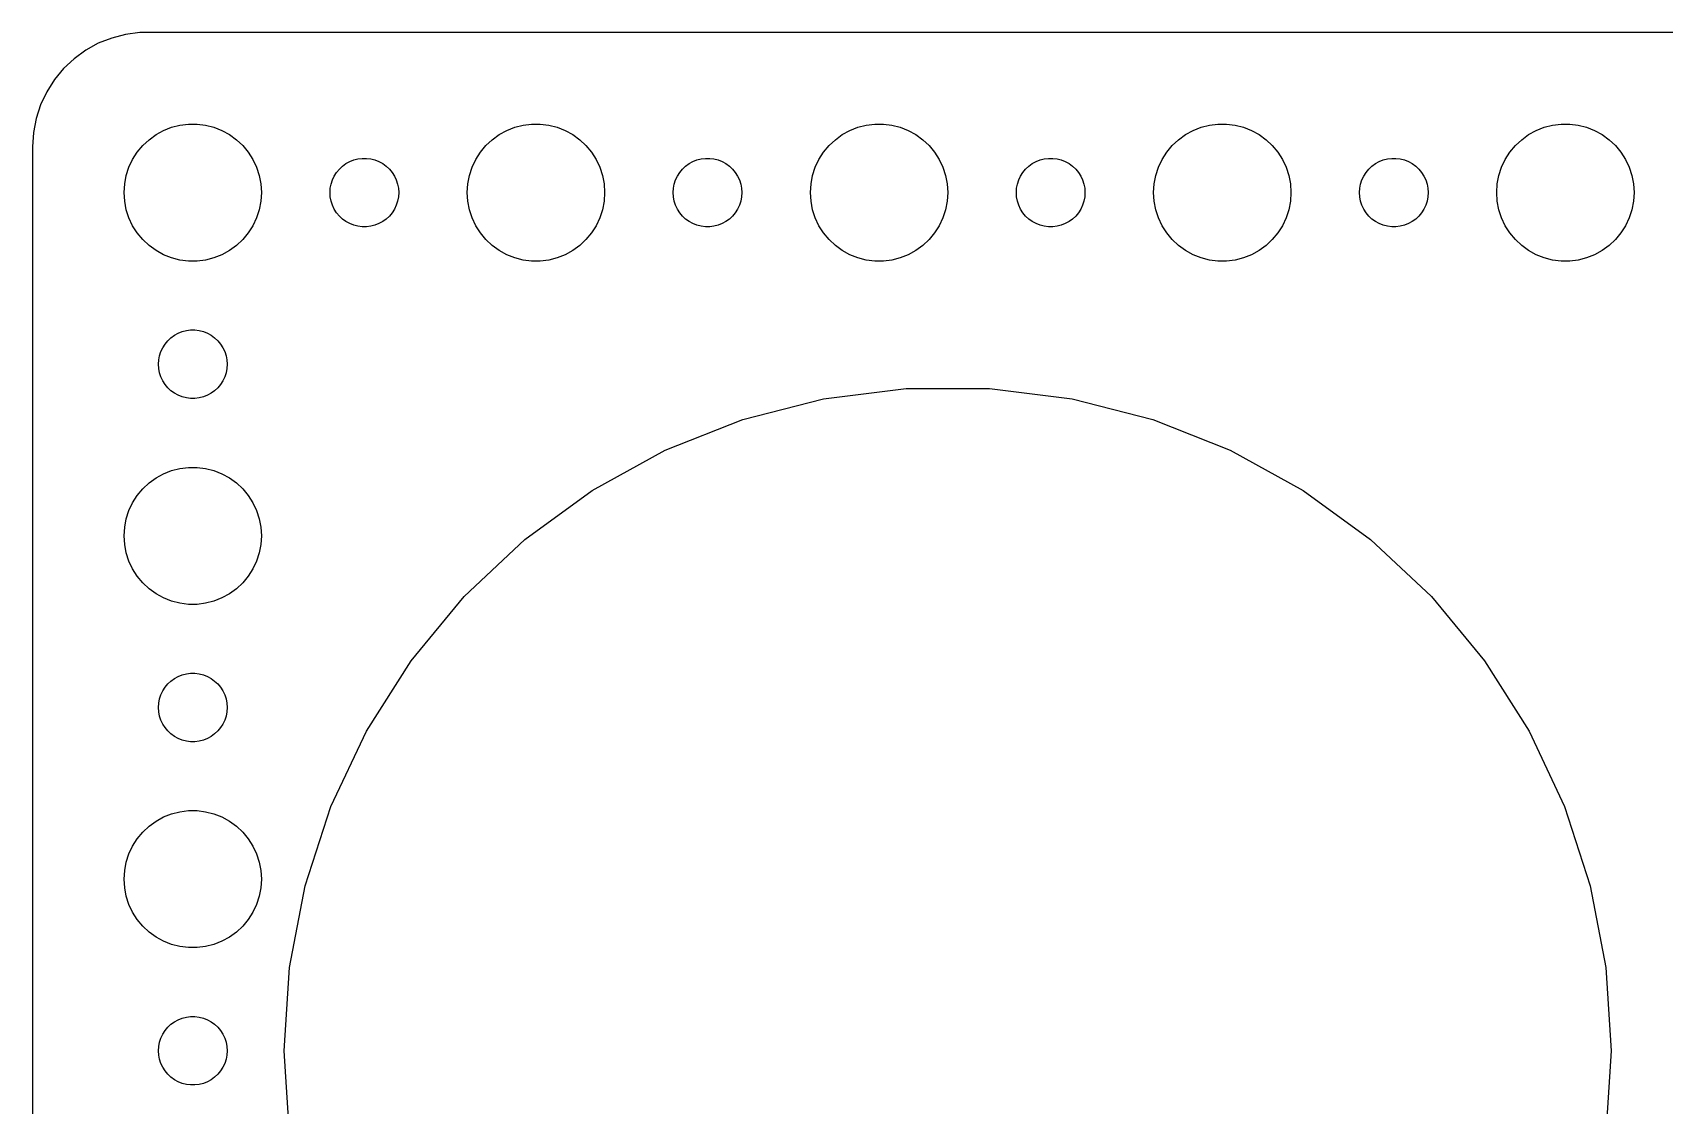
# Model space of a CAD drawing. Header units: metres. Extents: x -134 to 134, y -44 to 44.
# Drawn here: x -134.5 to -63.2, y -2.4 to 44.5 of the extents above; entities that cross this region are included whole.
import ezdxf

# ---------------------------------------------------------------- set-up
doc = ezdxf.new("R2010")
doc.units = ezdxf.units.M

msp = doc.modelspace()

# ---------------------------------------------------------------- linework, layer by layer
for p, q in [((-131.045, 44.2553), (-131.629, 44.0241)), ((-130.437, 44.4114), (-131.045, 44.2553)), ((-129.814, 44.4901), (-130.437, 44.4114)), ((129.814, 44.4901), (-129.814, 44.4901)), ((-132.179, 43.7216), (-132.687, 43.3526)), ((-131.629, 44.0241), (-132.179, 43.7216)), ((-133.145, 42.9227), (-133.545, 42.4389)), ((-132.687, 43.3526), (-133.145, 42.9227)), ((-133.545, 42.4389), (-133.882, 41.9088)), ((-133.882, 41.9088), (-134.149, 41.3406)), ((-134.343, 40.7434), (-134.461, 40.1267)), ((-134.149, 41.3406), (-134.343, 40.7434)), ((-134.461, 40.1267), (-134.5, 39.5)), ((-129.412, 39.8115), (-129.107, 40.033)), ((-129.107, 40.033), (-128.777, 40.2145)), ((-128.777, 40.2145), (-128.427, 40.3532)), ((-128.427, 40.3532), (-128.062, 40.4469)), ((-128.062, 40.4469), (-127.688, 40.4941)), ((-127.688, 40.4941), (-127.312, 40.4941)), ((-127.312, 40.4941), (-126.938, 40.4469)), ((-126.938, 40.4469), (-126.573, 40.3532)), ((-126.573, 40.3532), (-126.223, 40.2145)), ((-126.223, 40.2145), (-125.893, 40.033)), ((-125.893, 40.033), (-125.588, 39.8115)), ((-114.412, 39.8115), (-114.107, 40.033)), ((-114.107, 40.033), (-113.777, 40.2145)), ((-113.777, 40.2145), (-113.427, 40.3532)), ((-113.427, 40.3532), (-113.062, 40.4469)), ((-113.062, 40.4469), (-112.688, 40.4941)), ((-112.688, 40.4941), (-112.312, 40.4941)), ((-112.312, 40.4941), (-111.938, 40.4469)), ((-111.938, 40.4469), (-111.573, 40.3532)), ((-111.573, 40.3532), (-111.223, 40.2145)), ((-111.223, 40.2145), (-110.893, 40.033)), ((-110.893, 40.033), (-110.588, 39.8115)), ((-99.4123, 39.8115), (-99.1075, 40.033)), ((-99.1075, 40.033), (-98.7773, 40.2145)), ((-98.7773, 40.2145), (-98.427, 40.3532)), ((-98.427, 40.3532), (-98.0621, 40.4469)), ((-98.0621, 40.4469), (-97.6884, 40.4941)), ((-97.6884, 40.4941), (-97.3116, 40.4941)), ((-97.3116, 40.4941), (-96.9379, 40.4469)), ((-96.9379, 40.4469), (-96.573, 40.3532)), ((-96.573, 40.3532), (-96.2227, 40.2145)), ((-96.2227, 40.2145), (-95.8925, 40.033)), ((-95.8925, 40.033), (-95.5877, 39.8115)), ((-84.4123, 39.8115), (-84.1075, 40.033)), ((-84.1075, 40.033), (-83.7773, 40.2145)), ((-83.7773, 40.2145), (-83.427, 40.3532)), ((-83.427, 40.3532), (-83.0621, 40.4469)), ((-83.0621, 40.4469), (-82.6884, 40.4941)), ((-82.6884, 40.4941), (-82.3116, 40.4941)), ((-82.3116, 40.4941), (-81.9379, 40.4469)), ((-81.9379, 40.4469), (-81.573, 40.3532)), ((-81.573, 40.3532), (-81.2227, 40.2145)), ((-81.2227, 40.2145), (-80.8925, 40.033)), ((-80.8925, 40.033), (-80.5877, 39.8115)), ((-69.4123, 39.8115), (-69.1075, 40.033)), ((-69.1075, 40.033), (-68.7773, 40.2145)), ((-68.7773, 40.2145), (-68.427, 40.3532)), ((-68.427, 40.3532), (-68.0621, 40.4469)), ((-68.0621, 40.4469), (-67.6884, 40.4941)), ((-67.6884, 40.4941), (-67.3116, 40.4941)), ((-67.3116, 40.4941), (-66.9379, 40.4469)), ((-66.9379, 40.4469), (-66.573, 40.3532)), ((-66.573, 40.3532), (-66.2227, 40.2145)), ((-66.2227, 40.2145), (-65.8925, 40.033)), ((-65.8925, 40.033), (-65.5877, 39.8115)), ((-134.5, 39.5), (-134.5, -39.5)), ((-130.129, 38.9453), (-129.927, 39.2634)), ((-129.927, 39.2634), (-129.687, 39.5536)), ((-129.687, 39.5536), (-129.412, 39.8115)), ((-125.588, 39.8115), (-125.313, 39.5536)), ((-125.313, 39.5536), (-125.073, 39.2634)), ((-125.073, 39.2634), (-124.871, 38.9453)), ((-115.129, 38.9453), (-114.927, 39.2634)), ((-114.927, 39.2634), (-114.687, 39.5536)), ((-114.687, 39.5536), (-114.412, 39.8115)), ((-110.588, 39.8115), (-110.313, 39.5536)), ((-110.313, 39.5536), (-110.073, 39.2634)), ((-110.073, 39.2634), (-109.871, 38.9453)), ((-100.129, 38.9453), (-99.927, 39.2634)), ((-99.927, 39.2634), (-99.6869, 39.5536)), ((-99.6869, 39.5536), (-99.4123, 39.8115)), ((-95.5877, 39.8115), (-95.3131, 39.5536)), ((-95.3131, 39.5536), (-95.073, 39.2634)), ((-95.073, 39.2634), (-94.8711, 38.9453)), ((-85.1289, 38.9453), (-84.927, 39.2634)), ((-84.927, 39.2634), (-84.6869, 39.5536)), ((-84.6869, 39.5536), (-84.4123, 39.8115)), ((-80.5877, 39.8115), (-80.3131, 39.5536)), ((-80.3131, 39.5536), (-80.073, 39.2634)), ((-80.073, 39.2634), (-79.8711, 38.9453)), ((-70.1289, 38.9453), (-69.927, 39.2634)), ((-69.927, 39.2634), (-69.6869, 39.5536)), ((-69.6869, 39.5536), (-69.4123, 39.8115)), ((-65.5877, 39.8115), (-65.3131, 39.5536)), ((-65.3131, 39.5536), (-65.073, 39.2634)), ((-65.073, 39.2634), (-64.8711, 38.9453)), ((-130.406, 38.2461), (-130.289, 38.6044)), ((-130.289, 38.6044), (-130.129, 38.9453)), ((-124.871, 38.9453), (-124.711, 38.6044)), ((-124.711, 38.6044), (-124.594, 38.2461)), ((-121.214, 38.3817), (-121.093, 38.5268)), ((-121.093, 38.5268), (-120.956, 38.6558)), ((-120.956, 38.6558), (-120.804, 38.7665)), ((-120.804, 38.7665), (-120.639, 38.8572)), ((-120.639, 38.8572), (-120.464, 38.9266)), ((-120.464, 38.9266), (-120.281, 38.9734)), ((-120.281, 38.9734), (-120.094, 38.997)), ((-120.094, 38.997), (-119.906, 38.997)), ((-119.906, 38.997), (-119.719, 38.9734)), ((-119.719, 38.9734), (-119.536, 38.9266)), ((-119.536, 38.9266), (-119.361, 38.8572)), ((-119.361, 38.8572), (-119.196, 38.7665)), ((-119.196, 38.7665), (-119.044, 38.6558)), ((-119.044, 38.6558), (-118.907, 38.5268)), ((-118.907, 38.5268), (-118.786, 38.3817)), ((-115.406, 38.2461), (-115.289, 38.6044)), ((-115.289, 38.6044), (-115.129, 38.9453)), ((-109.871, 38.9453), (-109.711, 38.6044)), ((-109.711, 38.6044), (-109.594, 38.2461)), ((-106.214, 38.3817), (-106.093, 38.5268)), ((-106.093, 38.5268), (-105.956, 38.6558)), ((-105.956, 38.6558), (-105.804, 38.7665)), ((-105.804, 38.7665), (-105.639, 38.8572)), ((-105.639, 38.8572), (-105.464, 38.9266)), ((-105.464, 38.9266), (-105.281, 38.9734)), ((-105.281, 38.9734), (-105.094, 38.997)), ((-105.094, 38.997), (-104.906, 38.997)), ((-104.906, 38.997), (-104.719, 38.9734)), ((-104.719, 38.9734), (-104.536, 38.9266)), ((-104.536, 38.9266), (-104.361, 38.8572)), ((-104.361, 38.8572), (-104.196, 38.7665)), ((-104.196, 38.7665), (-104.044, 38.6558)), ((-104.044, 38.6558), (-103.907, 38.5268)), ((-103.907, 38.5268), (-103.786, 38.3817)), ((-100.406, 38.2461), (-100.289, 38.6044)), ((-100.289, 38.6044), (-100.129, 38.9453)), ((-94.8711, 38.9453), (-94.7107, 38.6044)), ((-94.7107, 38.6044), (-94.5943, 38.2461)), ((-91.2135, 38.3817), (-91.0934, 38.5268)), ((-91.0934, 38.5268), (-90.9561, 38.6558)), ((-90.9561, 38.6558), (-90.8037, 38.7665)), ((-90.8037, 38.7665), (-90.6387, 38.8572)), ((-90.6387, 38.8572), (-90.4635, 38.9266)), ((-90.4635, 38.9266), (-90.2811, 38.9734)), ((-90.2811, 38.9734), (-90.0942, 38.997)), ((-90.0942, 38.997), (-89.9058, 38.997)), ((-89.9058, 38.997), (-89.7189, 38.9734)), ((-89.7189, 38.9734), (-89.5365, 38.9266)), ((-89.5365, 38.9266), (-89.3613, 38.8572)), ((-89.3613, 38.8572), (-89.1963, 38.7665)), ((-89.1963, 38.7665), (-89.0439, 38.6558)), ((-89.0439, 38.6558), (-88.9065, 38.5268)), ((-88.9065, 38.5268), (-88.7865, 38.3817)), ((-85.4057, 38.2461), (-85.2893, 38.6044)), ((-85.2893, 38.6044), (-85.1289, 38.9453)), ((-79.8711, 38.9453), (-79.7107, 38.6044)), ((-79.7107, 38.6044), (-79.5943, 38.2461)), ((-76.2135, 38.3817), (-76.0934, 38.5268)), ((-76.0934, 38.5268), (-75.9561, 38.6558)), ((-75.9561, 38.6558), (-75.8037, 38.7665)), ((-75.8037, 38.7665), (-75.6387, 38.8572)), ((-75.6387, 38.8572), (-75.4635, 38.9266)), ((-75.4635, 38.9266), (-75.2811, 38.9734)), ((-75.2811, 38.9734), (-75.0942, 38.997)), ((-75.0942, 38.997), (-74.9058, 38.997)), ((-74.9058, 38.997), (-74.7189, 38.9734)), ((-74.7189, 38.9734), (-74.5365, 38.9266)), ((-74.5365, 38.9266), (-74.3613, 38.8572)), ((-74.3613, 38.8572), (-74.1963, 38.7665)), ((-74.1963, 38.7665), (-74.0439, 38.6558)), ((-74.0439, 38.6558), (-73.9065, 38.5268)), ((-73.9065, 38.5268), (-73.7865, 38.3817)), ((-70.4057, 38.2461), (-70.2893, 38.6044)), ((-70.2893, 38.6044), (-70.1289, 38.9453)), ((-64.8711, 38.9453), (-64.7107, 38.6044)), ((-64.7107, 38.6044), (-64.5943, 38.2461)), ((-130.5, 37.5), (-130.476, 37.876)), ((-130.476, 37.876), (-130.406, 38.2461)), ((-124.594, 38.2461), (-124.524, 37.876)), ((-124.524, 37.876), (-124.5, 37.5)), ((-121.488, 37.688), (-121.453, 37.873)), ((-121.453, 37.873), (-121.395, 38.0522)), ((-121.395, 38.0522), (-121.314, 38.2226)), ((-121.314, 38.2226), (-121.214, 38.3817)), ((-118.786, 38.3817), (-118.686, 38.2226)), ((-118.686, 38.2226), (-118.605, 38.0522)), ((-118.605, 38.0522), (-118.547, 37.873)), ((-118.547, 37.873), (-118.512, 37.688)), ((-115.5, 37.5), (-115.476, 37.876)), ((-115.476, 37.876), (-115.406, 38.2461)), ((-109.594, 38.2461), (-109.524, 37.876)), ((-109.524, 37.876), (-109.5, 37.5)), ((-106.488, 37.688), (-106.453, 37.873)), ((-106.453, 37.873), (-106.395, 38.0522)), ((-106.395, 38.0522), (-106.314, 38.2226)), ((-106.314, 38.2226), (-106.214, 38.3817)), ((-103.786, 38.3817), (-103.686, 38.2226)), ((-103.686, 38.2226), (-103.605, 38.0522)), ((-103.605, 38.0522), (-103.547, 37.873)), ((-103.547, 37.873), (-103.512, 37.688)), ((-100.5, 37.5), (-100.476, 37.876)), ((-100.476, 37.876), (-100.406, 38.2461)), ((-94.5943, 38.2461), (-94.5237, 37.876)), ((-94.5237, 37.876), (-94.5, 37.5)), ((-91.4882, 37.688), (-91.4529, 37.873)), ((-91.4529, 37.873), (-91.3947, 38.0522)), ((-91.3947, 38.0522), (-91.3145, 38.2226)), ((-91.3145, 38.2226), (-91.2135, 38.3817)), ((-88.7865, 38.3817), (-88.6855, 38.2226)), ((-88.6855, 38.2226), (-88.6053, 38.0522)), ((-88.6053, 38.0522), (-88.5471, 37.873)), ((-88.5471, 37.873), (-88.5118, 37.688)), ((-85.5, 37.5), (-85.4763, 37.876)), ((-85.4763, 37.876), (-85.4057, 38.2461)), ((-79.5943, 38.2461), (-79.5237, 37.876)), ((-79.5237, 37.876), (-79.5, 37.5)), ((-76.4882, 37.688), (-76.4529, 37.873)), ((-76.4529, 37.873), (-76.3947, 38.0522)), ((-76.3947, 38.0522), (-76.3145, 38.2226)), ((-76.3145, 38.2226), (-76.2135, 38.3817)), ((-73.7865, 38.3817), (-73.6855, 38.2226)), ((-73.6855, 38.2226), (-73.6053, 38.0522)), ((-73.6053, 38.0522), (-73.5471, 37.873)), ((-73.5471, 37.873), (-73.5118, 37.688)), ((-70.5, 37.5), (-70.4763, 37.876)), ((-70.4763, 37.876), (-70.4057, 38.2461)), ((-64.5943, 38.2461), (-64.5237, 37.876)), ((-64.5237, 37.876), (-64.5, 37.5)), ((-130.476, 37.124), (-130.5, 37.5)), ((-130.406, 36.7539), (-130.476, 37.124)), ((-124.524, 37.124), (-124.594, 36.7539)), ((-124.5, 37.5), (-124.524, 37.124)), ((-121.5, 37.5), (-121.488, 37.688)), ((-121.488, 37.312), (-121.5, 37.5)), ((-121.453, 37.127), (-121.488, 37.312)), ((-121.395, 36.9478), (-121.453, 37.127)), ((-118.547, 37.127), (-118.605, 36.9478)), ((-118.512, 37.312), (-118.547, 37.127)), ((-118.512, 37.688), (-118.5, 37.5)), ((-118.5, 37.5), (-118.512, 37.312)), ((-115.476, 37.124), (-115.5, 37.5)), ((-115.406, 36.7539), (-115.476, 37.124)), ((-109.524, 37.124), (-109.594, 36.7539)), ((-109.5, 37.5), (-109.524, 37.124)), ((-106.5, 37.5), (-106.488, 37.688)), ((-106.488, 37.312), (-106.5, 37.5)), ((-106.453, 37.127), (-106.488, 37.312)), ((-106.395, 36.9478), (-106.453, 37.127)), ((-103.547, 37.127), (-103.605, 36.9478)), ((-103.512, 37.312), (-103.547, 37.127)), ((-103.512, 37.688), (-103.5, 37.5)), ((-103.5, 37.5), (-103.512, 37.312)), ((-100.476, 37.124), (-100.5, 37.5)), ((-100.406, 36.7539), (-100.476, 37.124)), ((-94.5237, 37.124), (-94.5943, 36.7539)), ((-94.5, 37.5), (-94.5237, 37.124)), ((-91.5, 37.5), (-91.4882, 37.688)), ((-91.4882, 37.312), (-91.5, 37.5)), ((-91.4529, 37.127), (-91.4882, 37.312)), ((-91.3947, 36.9478), (-91.4529, 37.127)), ((-88.5471, 37.127), (-88.6053, 36.9478)), ((-88.5118, 37.312), (-88.5471, 37.127)), ((-88.5118, 37.688), (-88.5, 37.5)), ((-88.5, 37.5), (-88.5118, 37.312)), ((-85.4763, 37.124), (-85.5, 37.5)), ((-85.4057, 36.7539), (-85.4763, 37.124)), ((-79.5237, 37.124), (-79.5943, 36.7539)), ((-79.5, 37.5), (-79.5237, 37.124)), ((-76.5, 37.5), (-76.4882, 37.688)), ((-76.4882, 37.312), (-76.5, 37.5)), ((-76.4529, 37.127), (-76.4882, 37.312)), ((-76.3947, 36.9478), (-76.4529, 37.127)), ((-73.5471, 37.127), (-73.6053, 36.9478)), ((-73.5118, 37.312), (-73.5471, 37.127)), ((-73.5118, 37.688), (-73.5, 37.5)), ((-73.5, 37.5), (-73.5118, 37.312)), ((-70.4763, 37.124), (-70.5, 37.5)), ((-70.4057, 36.7539), (-70.4763, 37.124)), ((-64.5237, 37.124), (-64.5943, 36.7539)), ((-64.5, 37.5), (-64.5237, 37.124)), ((-130.289, 36.3956), (-130.406, 36.7539)), ((-130.129, 36.0547), (-130.289, 36.3956)), ((-124.711, 36.3956), (-124.871, 36.0547)), ((-124.594, 36.7539), (-124.711, 36.3956)), ((-121.314, 36.7774), (-121.395, 36.9478)), ((-121.214, 36.6183), (-121.314, 36.7774)), ((-121.093, 36.4732), (-121.214, 36.6183)), ((-120.956, 36.3442), (-121.093, 36.4732)), ((-118.907, 36.4732), (-119.044, 36.3442)), ((-118.786, 36.6183), (-118.907, 36.4732)), ((-118.686, 36.7774), (-118.786, 36.6183)), ((-118.605, 36.9478), (-118.686, 36.7774)), ((-115.289, 36.3956), (-115.406, 36.7539)), ((-115.129, 36.0547), (-115.289, 36.3956)), ((-109.711, 36.3956), (-109.871, 36.0547)), ((-109.594, 36.7539), (-109.711, 36.3956)), ((-106.314, 36.7774), (-106.395, 36.9478)), ((-106.214, 36.6183), (-106.314, 36.7774)), ((-106.093, 36.4732), (-106.214, 36.6183)), ((-105.956, 36.3442), (-106.093, 36.4732)), ((-103.907, 36.4732), (-104.044, 36.3442)), ((-103.786, 36.6183), (-103.907, 36.4732)), ((-103.686, 36.7774), (-103.786, 36.6183)), ((-103.605, 36.9478), (-103.686, 36.7774)), ((-100.289, 36.3956), (-100.406, 36.7539)), ((-100.129, 36.0547), (-100.289, 36.3956)), ((-94.7107, 36.3956), (-94.8711, 36.0547)), ((-94.5943, 36.7539), (-94.7107, 36.3956)), ((-91.3145, 36.7774), (-91.3947, 36.9478)), ((-91.2135, 36.6183), (-91.3145, 36.7774)), ((-91.0934, 36.4732), (-91.2135, 36.6183)), ((-90.9561, 36.3442), (-91.0934, 36.4732)), ((-88.9065, 36.4732), (-89.0439, 36.3442)), ((-88.7865, 36.6183), (-88.9065, 36.4732)), ((-88.6855, 36.7774), (-88.7865, 36.6183)), ((-88.6053, 36.9478), (-88.6855, 36.7774)), ((-85.2893, 36.3956), (-85.4057, 36.7539)), ((-85.1289, 36.0547), (-85.2893, 36.3956)), ((-79.7107, 36.3956), (-79.8711, 36.0547)), ((-79.5943, 36.7539), (-79.7107, 36.3956)), ((-76.3145, 36.7774), (-76.3947, 36.9478)), ((-76.2135, 36.6183), (-76.3145, 36.7774)), ((-76.0934, 36.4732), (-76.2135, 36.6183)), ((-75.9561, 36.3442), (-76.0934, 36.4732)), ((-73.9065, 36.4732), (-74.0439, 36.3442)), ((-73.7865, 36.6183), (-73.9065, 36.4732)), ((-73.6855, 36.7774), (-73.7865, 36.6183)), ((-73.6053, 36.9478), (-73.6855, 36.7774)), ((-70.2893, 36.3956), (-70.4057, 36.7539)), ((-70.1289, 36.0547), (-70.2893, 36.3956)), ((-64.7107, 36.3956), (-64.8711, 36.0547)), ((-64.5943, 36.7539), (-64.7107, 36.3956)), ((-129.927, 35.7366), (-130.129, 36.0547)), ((-129.687, 35.4464), (-129.927, 35.7366)), ((-125.073, 35.7366), (-125.313, 35.4464)), ((-124.871, 36.0547), (-125.073, 35.7366)), ((-120.804, 36.2335), (-120.956, 36.3442)), ((-120.639, 36.1428), (-120.804, 36.2335)), ((-120.464, 36.0734), (-120.639, 36.1428)), ((-120.281, 36.0266), (-120.464, 36.0734)), ((-120.094, 36.003), (-120.281, 36.0266)), ((-119.906, 36.003), (-120.094, 36.003)), ((-119.719, 36.0266), (-119.906, 36.003)), ((-119.536, 36.0734), (-119.719, 36.0266)), ((-119.361, 36.1428), (-119.536, 36.0734)), ((-119.196, 36.2335), (-119.361, 36.1428)), ((-119.044, 36.3442), (-119.196, 36.2335)), ((-114.927, 35.7366), (-115.129, 36.0547)), ((-114.687, 35.4464), (-114.927, 35.7366)), ((-110.073, 35.7366), (-110.313, 35.4464)), ((-109.871, 36.0547), (-110.073, 35.7366)), ((-105.804, 36.2335), (-105.956, 36.3442)), ((-105.639, 36.1428), (-105.804, 36.2335)), ((-105.464, 36.0734), (-105.639, 36.1428)), ((-105.281, 36.0266), (-105.464, 36.0734)), ((-105.094, 36.003), (-105.281, 36.0266)), ((-104.906, 36.003), (-105.094, 36.003)), ((-104.719, 36.0266), (-104.906, 36.003)), ((-104.536, 36.0734), (-104.719, 36.0266)), ((-104.361, 36.1428), (-104.536, 36.0734)), ((-104.196, 36.2335), (-104.361, 36.1428)), ((-104.044, 36.3442), (-104.196, 36.2335)), ((-99.927, 35.7366), (-100.129, 36.0547)), ((-99.6869, 35.4464), (-99.927, 35.7366)), ((-95.073, 35.7366), (-95.3131, 35.4464)), ((-94.8711, 36.0547), (-95.073, 35.7366)), ((-90.8037, 36.2335), (-90.9561, 36.3442)), ((-90.6387, 36.1428), (-90.8037, 36.2335)), ((-90.4635, 36.0734), (-90.6387, 36.1428)), ((-90.2811, 36.0266), (-90.4635, 36.0734)), ((-90.0942, 36.003), (-90.2811, 36.0266)), ((-89.9058, 36.003), (-90.0942, 36.003)), ((-89.7189, 36.0266), (-89.9058, 36.003)), ((-89.5365, 36.0734), (-89.7189, 36.0266)), ((-89.3613, 36.1428), (-89.5365, 36.0734)), ((-89.1963, 36.2335), (-89.3613, 36.1428)), ((-89.0439, 36.3442), (-89.1963, 36.2335)), ((-84.927, 35.7366), (-85.1289, 36.0547)), ((-84.6869, 35.4464), (-84.927, 35.7366)), ((-80.073, 35.7366), (-80.3131, 35.4464)), ((-79.8711, 36.0547), (-80.073, 35.7366)), ((-75.8037, 36.2335), (-75.9561, 36.3442)), ((-75.6387, 36.1428), (-75.8037, 36.2335)), ((-75.4635, 36.0734), (-75.6387, 36.1428)), ((-75.2811, 36.0266), (-75.4635, 36.0734)), ((-75.0942, 36.003), (-75.2811, 36.0266)), ((-74.9058, 36.003), (-75.0942, 36.003)), ((-74.7189, 36.0266), (-74.9058, 36.003)), ((-74.5365, 36.0734), (-74.7189, 36.0266)), ((-74.3613, 36.1428), (-74.5365, 36.0734)), ((-74.1963, 36.2335), (-74.3613, 36.1428)), ((-74.0439, 36.3442), (-74.1963, 36.2335)), ((-69.927, 35.7366), (-70.1289, 36.0547)), ((-69.6869, 35.4464), (-69.927, 35.7366)), ((-65.073, 35.7366), (-65.3131, 35.4464)), ((-64.8711, 36.0547), (-65.073, 35.7366)), ((-129.412, 35.1885), (-129.687, 35.4464)), ((-129.107, 34.967), (-129.412, 35.1885)), ((-128.777, 34.7855), (-129.107, 34.967)), ((-125.893, 34.967), (-126.223, 34.7855)), ((-125.588, 35.1885), (-125.893, 34.967)), ((-125.313, 35.4464), (-125.588, 35.1885)), ((-114.412, 35.1885), (-114.687, 35.4464)), ((-114.107, 34.967), (-114.412, 35.1885)), ((-113.777, 34.7855), (-114.107, 34.967)), ((-110.893, 34.967), (-111.223, 34.7855)), ((-110.588, 35.1885), (-110.893, 34.967)), ((-110.313, 35.4464), (-110.588, 35.1885)), ((-99.4123, 35.1885), (-99.6869, 35.4464)), ((-99.1075, 34.967), (-99.4123, 35.1885)), ((-98.7773, 34.7855), (-99.1075, 34.967)), ((-95.8925, 34.967), (-96.2227, 34.7855)), ((-95.5877, 35.1885), (-95.8925, 34.967)), ((-95.3131, 35.4464), (-95.5877, 35.1885)), ((-84.4123, 35.1885), (-84.6869, 35.4464)), ((-84.1075, 34.967), (-84.4123, 35.1885)), ((-83.7773, 34.7855), (-84.1075, 34.967)), ((-80.8925, 34.967), (-81.2227, 34.7855)), ((-80.5877, 35.1885), (-80.8925, 34.967)), ((-80.3131, 35.4464), (-80.5877, 35.1885)), ((-69.4123, 35.1885), (-69.6869, 35.4464)), ((-69.1075, 34.967), (-69.4123, 35.1885)), ((-68.7773, 34.7855), (-69.1075, 34.967)), ((-65.8925, 34.967), (-66.2227, 34.7855)), ((-65.5877, 35.1885), (-65.8925, 34.967)), ((-65.3131, 35.4464), (-65.5877, 35.1885)), ((-128.427, 34.6468), (-128.777, 34.7855)), ((-128.062, 34.5531), (-128.427, 34.6468)), ((-127.688, 34.5059), (-128.062, 34.5531)), ((-127.312, 34.5059), (-127.688, 34.5059)), ((-126.938, 34.5531), (-127.312, 34.5059)), ((-126.573, 34.6468), (-126.938, 34.5531)), ((-126.223, 34.7855), (-126.573, 34.6468)), ((-113.427, 34.6468), (-113.777, 34.7855)), ((-113.062, 34.5531), (-113.427, 34.6468)), ((-112.688, 34.5059), (-113.062, 34.5531)), ((-112.312, 34.5059), (-112.688, 34.5059)), ((-111.938, 34.5531), (-112.312, 34.5059)), ((-111.573, 34.6468), (-111.938, 34.5531)), ((-111.223, 34.7855), (-111.573, 34.6468)), ((-98.427, 34.6468), (-98.7773, 34.7855)), ((-98.0621, 34.5531), (-98.427, 34.6468)), ((-97.6884, 34.5059), (-98.0621, 34.5531)), ((-97.3116, 34.5059), (-97.6884, 34.5059)), ((-96.9379, 34.5531), (-97.3116, 34.5059)), ((-96.573, 34.6468), (-96.9379, 34.5531)), ((-96.2227, 34.7855), (-96.573, 34.6468)), ((-83.427, 34.6468), (-83.7773, 34.7855)), ((-83.0621, 34.5531), (-83.427, 34.6468)), ((-82.6884, 34.5059), (-83.0621, 34.5531)), ((-82.3116, 34.5059), (-82.6884, 34.5059)), ((-81.9379, 34.5531), (-82.3116, 34.5059)), ((-81.573, 34.6468), (-81.9379, 34.5531)), ((-81.2227, 34.7855), (-81.573, 34.6468)), ((-68.427, 34.6468), (-68.7773, 34.7855)), ((-68.0621, 34.5531), (-68.427, 34.6468)), ((-67.6884, 34.5059), (-68.0621, 34.5531)), ((-67.3116, 34.5059), (-67.6884, 34.5059)), ((-66.9379, 34.5531), (-67.3116, 34.5059)), ((-66.573, 34.6468), (-66.9379, 34.5531)), ((-66.2227, 34.7855), (-66.573, 34.6468)), ((-128.139, 31.3572), (-127.964, 31.4266)), ((-127.964, 31.4266), (-127.781, 31.4734)), ((-127.781, 31.4734), (-127.594, 31.497)), ((-127.594, 31.497), (-127.406, 31.497)), ((-127.406, 31.497), (-127.219, 31.4734)), ((-127.219, 31.4734), (-127.036, 31.4266)), ((-127.036, 31.4266), (-126.861, 31.3572)), ((-128.895, 30.5522), (-128.814, 30.7226)), ((-128.814, 30.7226), (-128.714, 30.8817)), ((-128.714, 30.8817), (-128.593, 31.0268)), ((-128.593, 31.0268), (-128.456, 31.1558)), ((-128.456, 31.1558), (-128.304, 31.2665)), ((-128.304, 31.2665), (-128.139, 31.3572)), ((-126.861, 31.3572), (-126.696, 31.2665)), ((-126.696, 31.2665), (-126.544, 31.1558)), ((-126.544, 31.1558), (-126.407, 31.0268)), ((-126.407, 31.0268), (-126.286, 30.8817)), ((-126.286, 30.8817), (-126.186, 30.7226)), ((-126.186, 30.7226), (-126.105, 30.5522)), ((-129, 30), (-128.988, 30.188)), ((-128.988, 29.812), (-129, 30)), ((-128.988, 30.188), (-128.953, 30.373)), ((-128.953, 30.373), (-128.895, 30.5522)), ((-126.105, 30.5522), (-126.047, 30.373)), ((-126.047, 30.373), (-126.012, 30.188)), ((-126.012, 30.188), (-126, 30)), ((-126, 30), (-126.012, 29.812)), ((-128.953, 29.627), (-128.988, 29.812)), ((-128.895, 29.4478), (-128.953, 29.627)), ((-128.814, 29.2774), (-128.895, 29.4478)), ((-128.714, 29.1183), (-128.814, 29.2774)), ((-126.186, 29.2774), (-126.286, 29.1183)), ((-126.105, 29.4478), (-126.186, 29.2774)), ((-126.047, 29.627), (-126.105, 29.4478)), ((-126.012, 29.812), (-126.047, 29.627)), ((-128.593, 28.9732), (-128.714, 29.1183)), ((-128.456, 28.8442), (-128.593, 28.9732)), ((-128.304, 28.7335), (-128.456, 28.8442)), ((-128.139, 28.6427), (-128.304, 28.7335)), ((-127.964, 28.5734), (-128.139, 28.6427)), ((-127.781, 28.5266), (-127.964, 28.5734)), ((-127.036, 28.5734), (-127.219, 28.5266)), ((-126.861, 28.6427), (-127.036, 28.5734)), ((-126.696, 28.7335), (-126.861, 28.6427)), ((-126.544, 28.8442), (-126.696, 28.7335)), ((-126.407, 28.9732), (-126.544, 28.8442)), ((-126.286, 29.1183), (-126.407, 28.9732)), ((-99.9341, 28.4863), (-96.3209, 28.9428)), ((-96.3209, 28.9428), (-92.6791, 28.9428)), ((-92.6791, 28.9428), (-89.0659, 28.4863)), ((-127.594, 28.503), (-127.781, 28.5266)), ((-127.406, 28.503), (-127.594, 28.503)), ((-127.219, 28.5266), (-127.406, 28.503)), ((-103.461, 27.5806), (-99.9341, 28.4863)), ((-89.0659, 28.4863), (-85.5385, 27.5806)), ((-106.848, 26.24), (-103.461, 27.5806)), ((-85.5385, 27.5806), (-82.1524, 26.24)), ((-110.039, 24.4855), (-106.848, 26.24)), ((-82.1524, 26.24), (-78.961, 24.4855)), ((-129.412, 24.8115), (-129.107, 25.033)), ((-129.107, 25.033), (-128.777, 25.2145)), ((-128.777, 25.2145), (-128.427, 25.3532)), ((-128.427, 25.3532), (-128.062, 25.4469)), ((-128.062, 25.4469), (-127.688, 25.4941)), ((-127.688, 25.4941), (-127.312, 25.4941)), ((-127.312, 25.4941), (-126.938, 25.4469)), ((-126.938, 25.4469), (-126.573, 25.3532)), ((-126.573, 25.3532), (-126.223, 25.2145)), ((-126.223, 25.2145), (-125.893, 25.033)), ((-125.893, 25.033), (-125.588, 24.8115)), ((-130.129, 23.9453), (-129.927, 24.2634)), ((-129.927, 24.2634), (-129.687, 24.5536)), ((-129.687, 24.5536), (-129.412, 24.8115)), ((-125.588, 24.8115), (-125.313, 24.5536)), ((-125.313, 24.5536), (-125.073, 24.2634)), ((-125.073, 24.2634), (-124.871, 23.9453)), ((-112.985, 22.3449), (-110.039, 24.4855)), ((-78.961, 24.4855), (-76.0147, 22.3449)), ((-130.406, 23.2461), (-130.289, 23.6044)), ((-130.289, 23.6044), (-130.129, 23.9453)), ((-124.871, 23.9453), (-124.711, 23.6044)), ((-124.711, 23.6044), (-124.594, 23.2461)), ((-130.5, 22.5), (-130.476, 22.876)), ((-130.476, 22.876), (-130.406, 23.2461)), ((-124.594, 23.2461), (-124.524, 22.876)), ((-124.524, 22.876), (-124.5, 22.5)), ((-130.476, 22.124), (-130.5, 22.5)), ((-130.406, 21.7539), (-130.476, 22.124)), ((-124.524, 22.124), (-124.594, 21.7539)), ((-124.5, 22.5), (-124.524, 22.124)), ((-115.64, 19.8519), (-112.985, 22.3449)), ((-76.0147, 22.3449), (-73.3599, 19.8519)), ((-130.289, 21.3956), (-130.406, 21.7539)), ((-124.594, 21.7539), (-124.711, 21.3956)), ((-130.129, 21.0547), (-130.289, 21.3956)), ((-129.927, 20.7366), (-130.129, 21.0547)), ((-129.687, 20.4464), (-129.927, 20.7366)), ((-125.073, 20.7366), (-125.313, 20.4464)), ((-124.871, 21.0547), (-125.073, 20.7366)), ((-124.711, 21.3956), (-124.871, 21.0547)), ((-129.412, 20.1884), (-129.687, 20.4464)), ((-129.107, 19.967), (-129.412, 20.1884)), ((-125.588, 20.1884), (-125.893, 19.967)), ((-125.313, 20.4464), (-125.588, 20.1884)), ((-128.777, 19.7855), (-129.107, 19.967)), ((-128.427, 19.6468), (-128.777, 19.7855)), ((-128.062, 19.5531), (-128.427, 19.6468)), ((-127.688, 19.5059), (-128.062, 19.5531)), ((-127.312, 19.5059), (-127.688, 19.5059)), ((-126.938, 19.5531), (-127.312, 19.5059)), ((-126.573, 19.6468), (-126.938, 19.5531)), ((-126.223, 19.7855), (-126.573, 19.6468)), ((-125.893, 19.967), (-126.223, 19.7855)), ((-117.961, 17.0458), (-115.64, 19.8519)), ((-73.3599, 19.8519), (-71.0385, 17.0458)), ((-128.139, 16.3572), (-127.964, 16.4266)), ((-127.964, 16.4266), (-127.781, 16.4734)), ((-127.781, 16.4734), (-127.594, 16.497)), ((-127.594, 16.497), (-127.406, 16.497)), ((-127.406, 16.497), (-127.219, 16.4734)), ((-127.219, 16.4734), (-127.036, 16.4266)), ((-127.036, 16.4266), (-126.861, 16.3572)), ((-119.913, 13.9709), (-117.961, 17.0458)), ((-71.0385, 17.0458), (-69.0871, 13.9709)), ((-128.895, 15.5522), (-128.814, 15.7226)), ((-128.814, 15.7226), (-128.714, 15.8817)), ((-128.714, 15.8817), (-128.593, 16.0268)), ((-128.593, 16.0268), (-128.456, 16.1558)), ((-128.456, 16.1558), (-128.304, 16.2665)), ((-128.304, 16.2665), (-128.139, 16.3572)), ((-126.861, 16.3572), (-126.696, 16.2665)), ((-126.696, 16.2665), (-126.544, 16.1558)), ((-126.544, 16.1558), (-126.407, 16.0268)), ((-126.407, 16.0268), (-126.286, 15.8817)), ((-126.286, 15.8817), (-126.186, 15.7226)), ((-126.186, 15.7226), (-126.105, 15.5522)), ((-129, 15), (-128.988, 15.188)), ((-128.988, 14.812), (-129, 15)), ((-128.988, 15.188), (-128.953, 15.373)), ((-128.953, 15.373), (-128.895, 15.5522)), ((-126.105, 15.5522), (-126.047, 15.373)), ((-126.047, 15.373), (-126.012, 15.188)), ((-126.012, 15.188), (-126, 15)), ((-126, 15), (-126.012, 14.812)), ((-128.953, 14.627), (-128.988, 14.812)), ((-128.895, 14.4478), (-128.953, 14.627)), ((-128.814, 14.2774), (-128.895, 14.4478)), ((-128.714, 14.1183), (-128.814, 14.2774)), ((-126.186, 14.2774), (-126.286, 14.1183)), ((-126.105, 14.4478), (-126.186, 14.2774)), ((-126.047, 14.627), (-126.105, 14.4478)), ((-126.012, 14.812), (-126.047, 14.627)), ((-128.593, 13.9732), (-128.714, 14.1183)), ((-128.456, 13.8442), (-128.593, 13.9732)), ((-128.304, 13.7335), (-128.456, 13.8442)), ((-128.139, 13.6427), (-128.304, 13.7335)), ((-127.964, 13.5734), (-128.139, 13.6427)), ((-127.781, 13.5266), (-127.964, 13.5734)), ((-127.036, 13.5734), (-127.219, 13.5266)), ((-126.861, 13.6427), (-127.036, 13.5734)), ((-126.696, 13.7335), (-126.861, 13.6427)), ((-126.544, 13.8442), (-126.696, 13.7335)), ((-126.407, 13.9732), (-126.544, 13.8442)), ((-126.286, 14.1183), (-126.407, 13.9732)), ((-121.464, 10.6756), (-119.913, 13.9709)), ((-69.0871, 13.9709), (-67.5365, 10.6756)), ((-127.594, 13.5029), (-127.781, 13.5266)), ((-127.406, 13.5029), (-127.594, 13.5029)), ((-127.219, 13.5266), (-127.406, 13.5029)), ((-129.412, 9.81154), (-129.107, 10.033)), ((-129.107, 10.033), (-128.777, 10.2145)), ((-128.777, 10.2145), (-128.427, 10.3532)), ((-128.427, 10.3532), (-128.062, 10.4469)), ((-128.062, 10.4469), (-127.688, 10.4941)), ((-127.688, 10.4941), (-127.312, 10.4941)), ((-127.312, 10.4941), (-126.938, 10.4469)), ((-126.938, 10.4469), (-126.573, 10.3532)), ((-126.573, 10.3532), (-126.223, 10.2145)), ((-126.223, 10.2145), (-125.893, 10.033)), ((-125.893, 10.033), (-125.588, 9.81154)), ((-122.589, 7.21201), (-121.464, 10.6756)), ((-67.5365, 10.6756), (-66.4111, 7.21201)), ((-129.927, 9.26335), (-129.687, 9.55363)), ((-129.687, 9.55363), (-129.412, 9.81154)), ((-125.588, 9.81154), (-125.313, 9.55363)), ((-125.313, 9.55363), (-125.073, 9.26335)), ((-130.406, 8.24606), (-130.289, 8.60437)), ((-130.289, 8.60437), (-130.129, 8.94525)), ((-130.129, 8.94525), (-129.927, 9.26335)), ((-125.073, 9.26335), (-124.871, 8.94525)), ((-124.871, 8.94525), (-124.711, 8.60437)), ((-124.711, 8.60437), (-124.594, 8.24606)), ((-130.5, 7.5), (-130.476, 7.87599)), ((-130.476, 7.87599), (-130.406, 8.24606)), ((-124.594, 8.24606), (-124.524, 7.87599)), ((-124.524, 7.87599), (-124.5, 7.5)), ((-130.476, 7.12399), (-130.5, 7.5)), ((-124.5, 7.5), (-124.524, 7.12399)), ((-123.271, 3.63466), (-122.589, 7.21201)), ((-66.4111, 7.21201), (-65.7287, 3.63466)), ((-130.406, 6.75392), (-130.476, 7.12399)), ((-130.289, 6.39561), (-130.406, 6.75392)), ((-124.594, 6.75392), (-124.711, 6.39561)), ((-124.524, 7.12399), (-124.594, 6.75392)), ((-130.129, 6.05473), (-130.289, 6.39561)), ((-129.927, 5.73663), (-130.129, 6.05473)), ((-129.687, 5.44635), (-129.927, 5.73663)), ((-125.073, 5.73663), (-125.313, 5.44635)), ((-124.871, 6.05473), (-125.073, 5.73663)), ((-124.711, 6.39561), (-124.871, 6.05473)), ((-129.412, 5.18845), (-129.687, 5.44635)), ((-129.107, 4.96701), (-129.412, 5.18845)), ((-125.588, 5.18845), (-125.893, 4.96701)), ((-125.313, 5.44635), (-125.588, 5.18845)), ((-128.777, 4.78551), (-129.107, 4.96701)), ((-128.427, 4.64682), (-128.777, 4.78551)), ((-128.062, 4.55313), (-128.427, 4.64682)), ((-127.688, 4.50591), (-128.062, 4.55313)), ((-127.312, 4.50591), (-127.688, 4.50591)), ((-126.938, 4.55313), (-127.312, 4.50591)), ((-126.573, 4.64682), (-126.938, 4.55313)), ((-126.223, 4.78551), (-126.573, 4.64682)), ((-125.893, 4.96701), (-126.223, 4.78551)), ((-123.5, 0), (-123.271, 3.63466)), ((-65.7287, 3.63466), (-65.5, 0)), ((-128.139, 1.35724), (-127.964, 1.42657)), ((-127.964, 1.42657), (-127.781, 1.47342)), ((-127.781, 1.47342), (-127.594, 1.49704)), ((-127.594, 1.49704), (-127.406, 1.49704)), ((-127.406, 1.49704), (-127.219, 1.47342)), ((-127.219, 1.47342), (-127.036, 1.42657)), ((-127.036, 1.42657), (-126.861, 1.35724)), ((-128.895, 0.55219), (-128.814, 0.72263)), ((-128.814, 0.72263), (-128.714, 0.88167)), ((-128.714, 0.88167), (-128.593, 1.02681)), ((-128.593, 1.02681), (-128.456, 1.15576)), ((-128.456, 1.15576), (-128.304, 1.26648)), ((-128.304, 1.26648), (-128.139, 1.35724)), ((-126.861, 1.35724), (-126.696, 1.26648)), ((-126.696, 1.26648), (-126.544, 1.15576)), ((-126.544, 1.15576), (-126.407, 1.02681)), ((-126.407, 1.02681), (-126.286, 0.88167)), ((-126.286, 0.88167), (-126.186, 0.72263)), ((-126.186, 0.72263), (-126.105, 0.55219)), ((-129, 0), (-128.988, 0.18799)), ((-128.988, -0.18799), (-129, 0)), ((-128.988, 0.18799), (-128.953, 0.37303)), ((-128.953, 0.37303), (-128.895, 0.55219)), ((-126.105, 0.55219), (-126.047, 0.37303)), ((-126.047, 0.37303), (-126.012, 0.18799)), ((-126.012, 0.18799), (-126, 0)), ((-126, 0), (-126.012, -0.18799)), ((-123.271, -3.63466), (-123.5, 0)), ((-65.5, 0), (-65.7287, -3.63466)), ((-128.953, -0.37303), (-128.988, -0.18799)), ((-128.895, -0.55219), (-128.953, -0.37303)), ((-128.814, -0.72263), (-128.895, -0.55219)), ((-126.105, -0.55219), (-126.186, -0.72263)), ((-126.047, -0.37303), (-126.105, -0.55219)), ((-126.012, -0.18799), (-126.047, -0.37303)), ((-128.714, -0.88167), (-128.814, -0.72263)), ((-128.593, -1.02681), (-128.714, -0.88167)), ((-128.456, -1.15576), (-128.593, -1.02681)), ((-128.304, -1.26648), (-128.456, -1.15576)), ((-128.139, -1.35724), (-128.304, -1.26648)), ((-127.964, -1.42657), (-128.139, -1.35724)), ((-126.861, -1.35724), (-127.036, -1.42657)), ((-126.696, -1.26648), (-126.861, -1.35724)), ((-126.544, -1.15576), (-126.696, -1.26648)), ((-126.407, -1.02681), (-126.544, -1.15576)), ((-126.286, -0.88167), (-126.407, -1.02681)), ((-126.186, -0.72263), (-126.286, -0.88167)), ((-127.781, -1.47342), (-127.964, -1.42657)), ((-127.594, -1.49704), (-127.781, -1.47342)), ((-127.406, -1.49704), (-127.594, -1.49704)), ((-127.219, -1.47342), (-127.406, -1.49704)), ((-127.036, -1.42657), (-127.219, -1.47342))]:
    msp.add_line(p, q)

doc.saveas('drawing.dxf')
